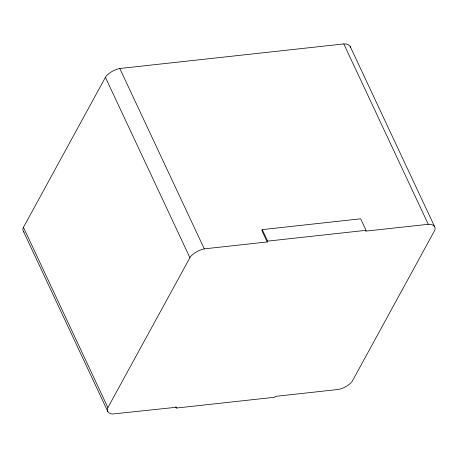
<?xml version="1.0" encoding="UTF-8"?>
<svg xmlns="http://www.w3.org/2000/svg" width="458" height="458" viewBox="0 0 458 458"><rect width="100%" height="100%" fill="white"/><g stroke="black" fill="none" stroke-linecap="round" stroke-linejoin="round"><path stroke-width="0.69" d="M350.547 47.414A13.889 6.944 -25.1 0 0 344.313 43.876L119.767 68.5A14.072 7.036 -25.1 0 0 105.827 76.595L23.118 227.947A14.015 7.007 -25.1 0 0 24.097 232.166M107.893 407.603L107.607 408.318A14.015 7.007 -25.1 0 0 112.284 414.032L176.857 407.214L176.399 408.044L274.8 397.241L275.252 396.405L338.496 389.437A13.826 6.916 -25.1 0 0 352.145 381.434L434.854 230.145A13.889 6.944 -25.1 0 0 428.803 224.243L365.593 231.153L366.051 230.322L360.658 218.804L262.257 229.613L261.804 230.443L267.197 241.956L204.257 248.871A14.072 7.036 -25.1 0 0 190.316 256.967L107.893 407.603L23.404 227.231M267.197 241.956L267.649 241.126L262.257 229.613M267.649 241.126L366.051 230.322M350.181 46.401L434.676 226.773M343.781 43.899L428.27 224.271M119.801 68.494L204.297 248.866M105.38 77.253L189.87 257.625M175.803 406.767L176.399 408.044M23.398 231.307L107.888 411.679"/></g></svg>
